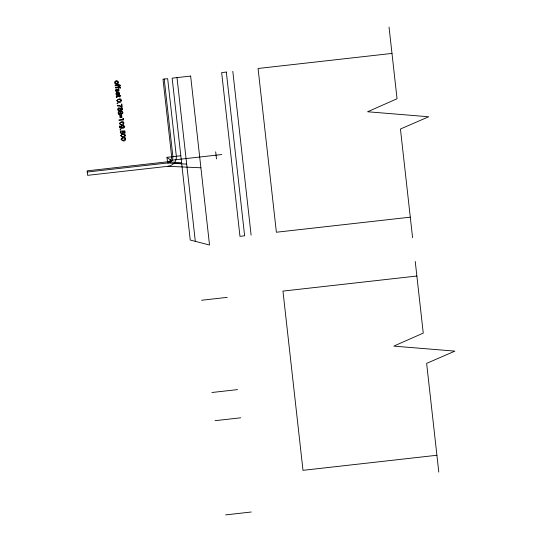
<?xml version="1.0" encoding="UTF-8"?>
<svg xmlns="http://www.w3.org/2000/svg" width="542" height="542" viewBox="0 0 542 542"><rect width="100%" height="100%" fill="white"/><g stroke="black" fill="none" stroke-linecap="round" stroke-linejoin="round"><path stroke-width="0.81" d="M116.889 96.923L119.335 96.293L119.409 96.916L119.911 96.862L119.843 96.232L120.67 96.144L120.602 95.541L119.775 95.636L119.714 95.107L119.213 95.162L119.267 95.69L117.194 95.92M120.256 85.887L119.755 86.049M120.5 88.021L119.999 88.21M116.571 95.006L116.957 94.728A1.457 1.396 -6.9 0 1 116.523 93.827M118.312 94.294L118.075 92.77M116.523 97.275L116.964 97.147M116.733 83.353L117.763 82.73L117.384 81.727A1.66 1.592 -6.9 0 0 116.537 81.605M116.401 81.612L115.324 82.194L115.683 83.244A1.612 1.551 -6.9 0 0 116.598 83.353M391.981 53.421L258.067 68.488L276.379 232.233L410.287 217.166M119.233 86.862L118.237 86.456L118.291 86.971L115.338 87.303L115.405 87.906L118.359 87.574L118.441 88.258L119.45 87.458L119.999 87.912M121.733 107.079L122.235 107.025L121.903 104.017L121.394 104.071L121.665 106.489A7.229 6.944 -6.9 0 0 117.865 105.351L117.363 105.399L117.431 106.002L117.932 105.995A8.13 7.812 -6.9 0 1 119.85 106.178A6.978 6.707 -6.9 0 1 121.713 107.106M122.458 127.648L123.671 127.336L123.976 126.543M173.684 163.704L181.611 162.817L167.498 161.807L166.997 157.322L180.818 155.764M221.78 154.538L173.264 159.998L171.618 160.859L166.997 157.322M87.248 172.031L167.634 162.986L186.672 164.118M168 166.292L87.614 175.337L87.113 170.852L167.498 161.807A4.695 4.512 -6.9 0 0 171.665 156.794L162.993 79.186L167.661 78.658L176.34 156.272A9.397 9.031 -6.9 0 1 168 166.292L200.892 167.783M201.57 300.248L227.261 297.362M416.873 276.027L282.958 291.095L302.998 470.334L436.913 455.266M211.881 392.503L237.579 389.61M215.032 420.687L240.729 417.801M225.567 514.9L251.264 512.007M119.796 126.042L120.297 126.076A1.951 1.877 -6.9 0 0 120.216 126.889M124.484 126.51C124.287 124.646 120.934 125.066 121.34 126.957C122.472 128.122 120.399 128.007 120.209 126.889M119.755 85.751L119.172 85.297L118.197 86.097L118.122 85.406L115.161 85.744L115.094 85.141L118.054 84.809L117.993 84.288L118.989 84.701A1.179 1.131 -6.9 0 1 120.344 85.609M389.041 27.1L397.049 98.752L367.584 111.76L428.681 116.767L400.436 129.016L412.591 237.728M415.24 261.454L423.255 333.106L393.79 346.114L454.887 351.128L426.635 363.37L438.79 472.082M232.803 71.327L251.109 235.079M215.689 151.841L216.482 158.887M177.004 77.608L195.31 241.353M164.219 79.044L172.891 156.658A5.935 5.698 -6.9 0 1 167.634 162.986M122.323 131.415L122.323 130.907L124.904 130.873L125.155 133.102L124.613 133.163L124.423 131.449L123.075 131.449A1.348 1.294 -6.9 0 1 123.42 132.133M123.454 132.133A1.572 1.511 -6.9 0 1 121.455 133.603A1.572 1.511 -6.9 0 1 120.554 131.36M120.541 131.347A1.192 1.145 -6.9 0 1 121.435 130.968C119.904 131.923 121.794 134.457 122.871 132.153A0.874 0.84 -6.9 0 0 122.37 131.313M122.445 127.682A0.982 0.942 -6.9 0 1 121.848 126.835A1.043 1.003 -6.9 0 1 123.901 126.577M124.701 126.51A1.795 1.721 -6.9 0 1 122.865 128.224L121.76 128.339A1.843 1.775 -6.9 0 1 119.525 127.018M119.721 126.977A2.27 2.175 -6.9 0 1 119.789 126.042M121.787 114.071A1.159 1.111 -6.9 0 1 120.663 113.434M120.365 112.16A1.328 1.274 -6.9 0 1 122.641 111.848A1.328 1.274 -6.9 0 1 121.767 113.901M120.636 113.427A1.26 1.206 -6.9 0 1 119.64 114.45A1.274 1.22 -6.9 0 1 118.59 114.138M118.684 114.03A1.599 1.538 -6.9 0 1 119.315 111.367M119.355 111.462A1.247 1.199 -6.9 0 1 120.507 112.228M121.394 110.548A1.159 1.111 -6.9 0 1 120.263 109.911A1.26 1.206 -6.9 0 1 119.247 110.934M119.972 108.637A1.328 1.274 -6.9 0 1 122.241 108.332A1.328 1.274 -6.9 0 1 121.374 110.385M119.233 110.88A1.274 1.22 -6.9 0 1 118.197 110.622M118.291 110.507A1.599 1.538 -6.9 0 1 118.922 107.851M118.962 107.946A1.247 1.199 -6.9 0 1 120.107 108.712M116.469 97.208A0.806 0.772 -6.9 0 1 116.354 96.828M116.212 96.828A0.962 0.921 -6.9 0 1 117.194 95.907M118.081 92.824A0.969 0.928 -6.9 0 1 119.125 93.42M119.111 93.448A0.847 0.813 -6.9 0 1 118.312 94.322M116.523 95.06A1.728 1.66 -6.9 0 1 117.553 92.167M117.553 92.187A6.402 6.152 -6.9 0 1 117.783 92.16M117.797 92.221A1.626 1.558 -6.9 0 1 119.64 93.373A1.558 1.497 -6.9 0 1 118.183 94.958L117.797 94.965L117.553 92.817A1.118 1.077 -6.9 0 0 116.374 93.813M119.226 86.822A1.179 1.131 -6.9 0 1 120.588 87.77M116.367 80.86A1.714 1.646 -6.9 0 1 118.461 82.269A1.714 1.646 -6.9 0 1 116.733 84.112M116.598 84.132A1.714 1.646 -6.9 0 1 114.606 82.702A1.714 1.646 -6.9 0 1 116.232 80.866M116.124 90.257C116.476 92.045 117.506 90.087 117.478 89.22C119.945 87.547 118.766 93.095 118.474 90.69C119.118 88.793 117.153 89.586 117.397 91.252C113.651 93.224 117.221 86.117 116.124 90.257M116.781 100.643C122.072 107.079 123.481 94.22 116.781 100.643M119.328 123.427C124.382 129.802 126.272 117.214 119.328 123.352M120.697 135.656C126.001 142.106 127.37 129.226 120.697 135.656M121.09 139.179C126.184 145.554 127.993 132.939 121.09 139.098M121.062 100.487C115.832 104.938 116.835 96.435 121.062 100.487M123.61 123.278C118.468 127.743 119.315 119.226 123.61 123.278M124.972 135.507C119.721 139.89 120.805 131.469 124.972 135.507M125.371 139.023C120.148 143.454 121.144 134.978 125.371 139.023M190.642 76.076L172.146 78.156L190.242 240.052L209.53 245.018L190.642 76.076M226.326 72.059L221.651 72.587L239.964 236.332L244.632 235.804L226.326 72.059M117.743 103.041L117.106 103.115L117.174 103.718L117.81 103.644L117.743 103.041M120.283 115.114L119.748 115.175L120.033 117.722L120.568 117.668L120.283 115.114M121.632 114.965L121.09 115.026L121.374 117.573L121.916 117.512L121.632 114.965M123.346 118.441L122.838 118.495L122.953 119.403L118.976 119.85L119.044 120.453L123.678 119.931L123.346 118.441M120.683 129.348L120.046 129.416L120.114 130.019L120.751 129.951L120.683 129.348M121.313 113.42A0.799 0.766 -6.9 0 0 122.424 112.621A0.799 0.766 -6.9 0 0 121.157 112.106A0.799 0.766 -6.9 0 0 121.313 113.42M119.138 113.745A0.894 0.86 -6.9 0 0 120.385 112.851A0.894 0.86 -6.9 0 0 118.969 112.269A0.894 0.86 -6.9 0 0 119.138 113.745M120.92 109.904A0.799 0.766 -6.9 0 0 122.031 109.105A0.799 0.766 -6.9 0 0 120.764 108.583A0.799 0.766 -6.9 0 0 120.92 109.904M118.745 110.229A0.894 0.86 -6.9 0 0 119.992 109.335A0.894 0.86 -6.9 0 0 118.576 108.752A0.894 0.86 -6.9 0 0 118.745 110.229"/></g></svg>
